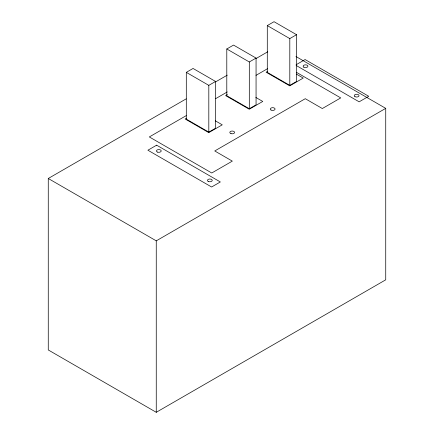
<?xml version="1.0" encoding="UTF-8"?>
<svg xmlns="http://www.w3.org/2000/svg" width="434" height="434" viewBox="0 0 434 434"><rect width="100%" height="100%" fill="white"/><g stroke="black" fill="none" stroke-linecap="round" stroke-linejoin="round"><path stroke-width="0.65" d="M186.3 72.359L193.049 68.458L215.562 81.462L215.562 128.22L208.814 132.115L186.3 119.117L186.3 72.359L208.814 85.357L215.562 81.462M226.792 48.977L233.541 45.082L256.06 58.08L256.06 104.838L249.311 108.739L226.792 95.74L226.792 48.977L249.311 61.975L256.06 58.08M267.29 25.595L274.038 21.7L296.558 34.698L296.558 81.462L289.804 85.357L267.29 72.359L267.29 25.595L289.804 38.593L296.558 34.698M295.939 56.512L385.734 108.354L385.734 279.811L156.256 412.3L48.266 349.95L48.266 178.493L186.186 98.865M215.535 81.923L227.27 75.147M256.027 58.547L267.767 51.771M186.246 115.628L149.323 136.943L211.759 172.992L232.331 161.117L214.749 150.961L305.281 98.697L322.326 108.538L340.739 97.91L296.357 72.283M215.546 98.713L227.27 91.943M255.984 75.364L267.702 68.599M186.316 118.308L185.139 118.987L208.765 132.625L222.262 124.829L215.351 120.836M227.4 94.59L225.637 95.605L249.257 109.243L262.76 101.447L255.843 97.46M267.306 71.545L266.134 72.223L289.755 85.861L303.252 78.071L296.341 74.078M296.08 64.769L305.102 59.556L368.732 96.294L359.146 101.827L296.102 65.431M48.266 178.493L156.256 240.843L385.734 108.354M289.804 38.593L289.804 85.357M249.311 61.975L249.311 108.739M208.814 85.357L208.814 132.115M156.256 240.843L156.256 412.3M156.625 145.178L147.896 150.218L211.613 187.005L220.342 181.96L156.625 145.178M208.157 181.369A2.387 1.378 0 0 0 212.15 180.756A2.387 1.378 0 0 0 209.226 179.068A2.387 1.378 0 0 0 208.157 181.369M157.623 152.128A2.387 1.378 0 0 0 161.204 150.934A2.387 1.378 0 0 0 157.623 149.746A2.387 1.378 0 0 0 157.623 152.128M354.952 96.619A2.387 1.378 0 0 0 358.945 96.001A2.387 1.378 0 0 0 356.026 94.314A2.387 1.378 0 0 0 354.952 96.619M303.833 67.183A2.387 1.378 0 0 0 307.825 66.57A2.387 1.378 0 0 0 304.901 64.883A2.387 1.378 0 0 0 303.833 67.183M231.007 133.623A2.387 1.378 0 0 0 234.588 132.43A2.387 1.378 0 0 0 231.007 131.236A2.387 1.378 0 0 0 231.007 133.623M271.006 110.024A2.387 1.378 0 0 0 274.999 109.406A2.387 1.378 0 0 0 272.08 107.719A2.387 1.378 0 0 0 271.006 110.024"/></g></svg>
